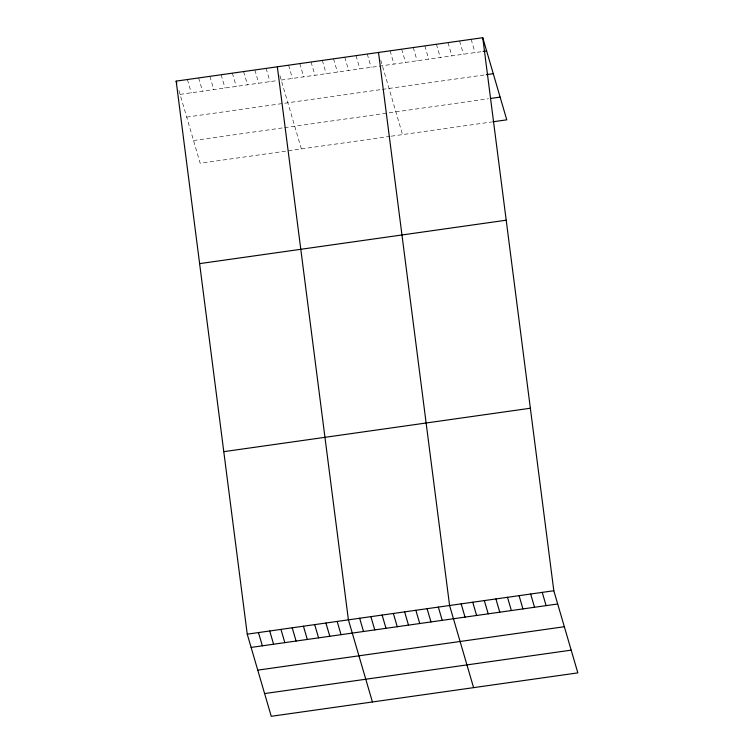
<?xml version="1.0" encoding="UTF-8"?>
<svg xmlns="http://www.w3.org/2000/svg" width="754" height="754" viewBox="0 0 754 754"><rect width="100%" height="100%" fill="white"/><g stroke="black" fill="none" stroke-linecap="round" stroke-linejoin="round"><path stroke-width="0.57" stroke-dasharray="3.77 2.83" d="M180.036 94.373L277.84 80.518M281.214 80.037L481.985 51.602M186.69 117.106L381.166 89.556M382.287 89.396L485.161 74.825M193.533 140.527L283.466 127.784M284.588 127.624L488.535 98.736M390.157 136.351L200.187 163.26L178.104 87.747M391.288 136.191L491.712 121.969M471.165 39.34L475.039 52.591M459.582 40.98L463.456 54.231M447.999 42.62L451.872 55.871M436.415 44.26L440.289 57.511M424.841 45.9L428.715 59.151M413.258 47.54L417.132 60.791M401.675 49.18L405.548 62.431M390.091 50.82L393.965 64.071M380.77 60.188L402.523 134.598M367.264 54.052L371.138 67.304M356.029 55.645L359.903 68.897M344.785 57.238L348.659 70.49M333.541 58.831L337.415 72.082M322.307 60.424L326.18 73.675M311.063 62.017L314.936 75.268M299.819 63.609L303.692 76.861M288.584 65.202L292.448 78.444M279.923 75.626L301.355 148.924M266.096 68.388L269.97 81.63M254.852 69.981L258.726 83.223M243.617 71.573L247.491 84.816M232.373 73.166L236.247 86.408M221.129 74.759L225.003 88.001M209.895 76.352L213.768 89.594M198.651 77.945L202.524 91.187M187.407 79.528L191.28 92.78"/><path stroke-width="1.13" d="M482.749 37.7L553.813 590.74L577.837 672.879L271.252 716.3L247.237 634.171L176.163 81.121L482.749 37.7L506.763 119.829L492.862 121.799M483.144 51.442L486.622 50.942M486.321 74.665L493.267 73.675M490.854 98.416L500.119 97.096M199.621 263.627L506.198 220.206M223.787 451.665L530.364 408.234M247.237 634.171L553.813 590.74M251.11 647.413L557.687 603.992M257.755 670.146L564.341 626.725M264.607 693.567L571.183 650.146M542.23 592.38L546.103 605.632M530.656 594.02L534.529 607.272M519.072 595.66L522.946 608.912M507.489 597.3L511.363 610.551M495.906 598.949L499.779 612.191M484.322 600.589L488.196 613.831M472.739 602.229L476.613 615.471M461.165 603.869L465.029 617.111M473.597 687.639L449.582 605.509L378.508 52.469M438.338 607.102L442.212 620.344M427.094 608.695L430.968 621.937M415.859 610.288L419.733 623.53M404.615 611.871L408.489 625.123M393.371 613.464L397.245 626.715M382.127 615.057L386.001 628.308M370.893 616.649L374.766 629.901M359.649 618.242L363.522 631.494M372.429 701.974L348.405 619.835L277.34 66.795M337.17 621.428L341.044 634.679M176.163 81.121L176.813 83.336M325.926 623.021L329.8 636.272M314.682 624.614L318.556 637.856M303.438 626.206L307.312 639.449M292.203 627.799L296.077 641.041M280.959 629.392L284.833 642.634M269.715 630.985L273.589 644.227M258.481 632.578L262.354 645.82"/></g></svg>
